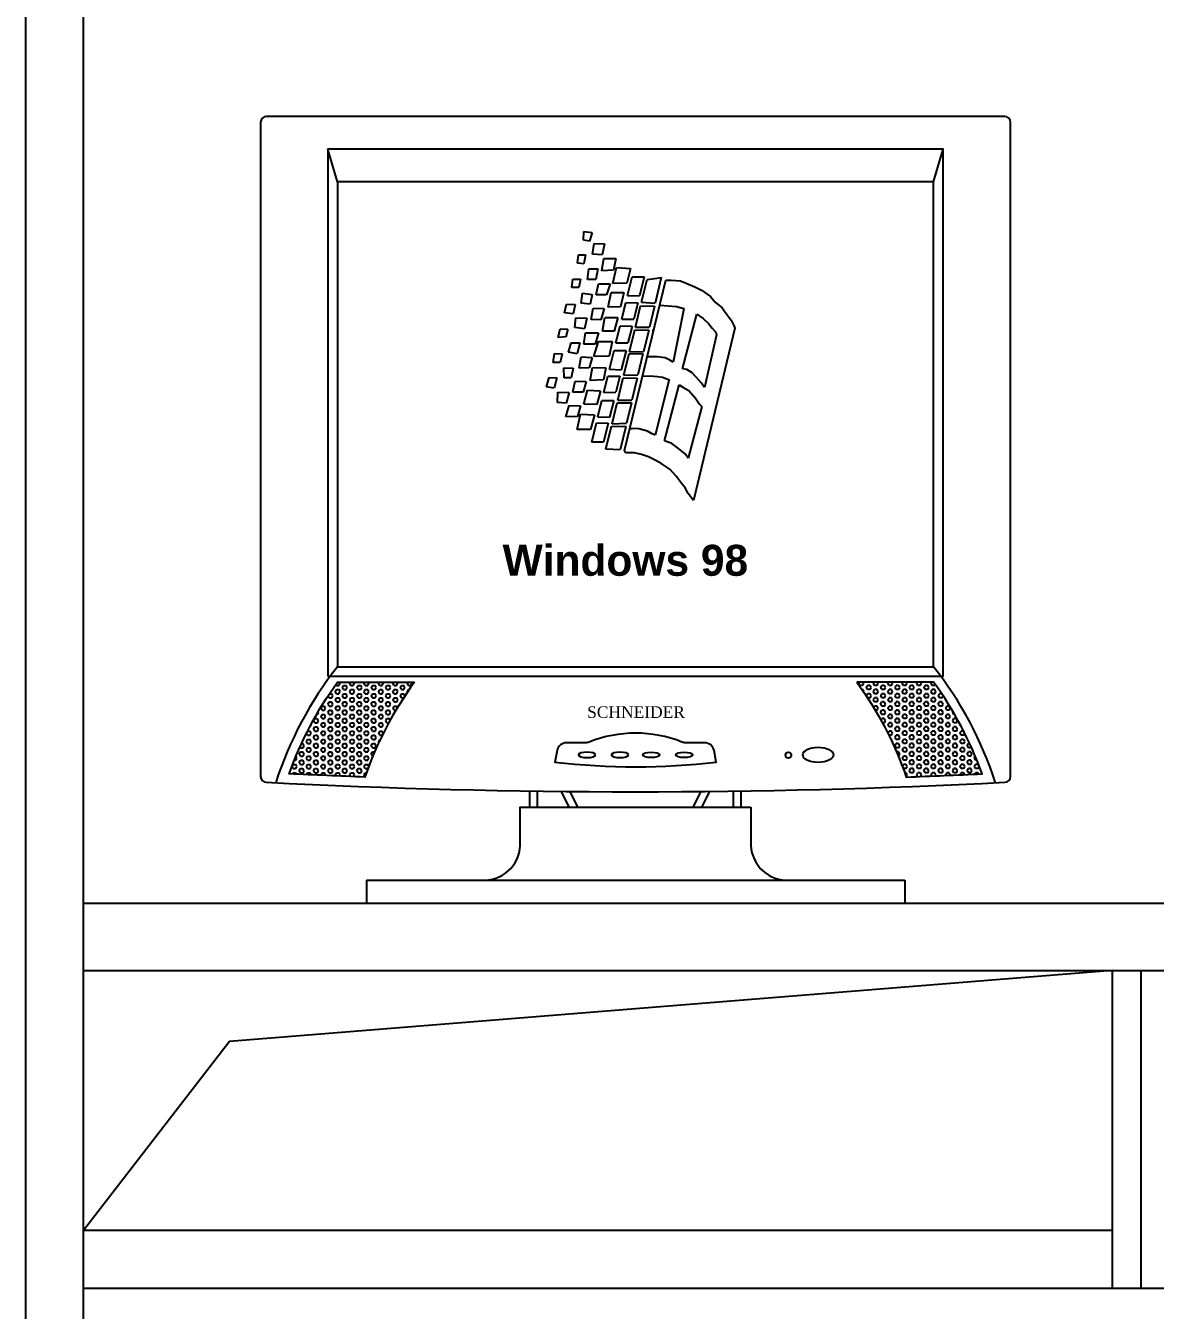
# Model space of a CAD drawing. Extents: x 6164 to 10597, y 5790 to 9750.
# Drawn here: x 7989 to 8576, y 7287 to 7955 of the extents above; entities that cross this region are included whole.
import ezdxf

# ---------------------------------------------------------------- set-up
doc = ezdxf.new("R2010")
doc.units = 0
doc.header["$MEASUREMENT"] = 0
for name, color, linetype in [('3', 3, 'CONTINUOUS'), ('4', 4, 'CONTINUOUS'), ('7', 7, 'CONTINUOUS'), ('TEXT', 3, 'CONTINUOUS')]:
    doc.layers.add(name, color=color, linetype=linetype)
doc.styles.add('STYLE1', font='swisscbo.ttf')
doc.styles.add('STYLE4', font='dutcheb.ttf')

msp = doc.modelspace()

# ---------------------------------------------------------------- hatches: boundary and pattern name
at = {"layer": '3'}
h = msp.add_hatch(dxfattribs=at)
h.set_pattern_fill('HEX,_O', color=256, scale=10)
h.set_pattern_definition([(0, (-50214.4275799672, 10911.50676199654), (0, 2.16506351), [1.25, -2.5]), (120, (-50214.4275799672, 10911.50676199654), (-1.875000000466704, -1.082531755), [1.249999999999994, -2.499999999999988]), (59.99999999999999, (-50213.1775799672, 10911.50676199654), (-1.875000000466704, 1.082531755), [1.25, -2.5])])
edge = h.paths.add_edge_path()
edge.add_arc((8345.788130453799, 7501.416119673089), 191.0951287658466, 144.0373740806594, 160.7939079791481)
edge.add_arc((8306.14651612602, 11315.75119032803), 3754.113041251384, 267.24894135801003, 267.85032113768847, ccw=False)
edge.add_arc((8306.38557815416, 7501.240931902603), 191.6816973957783, 144.0998640100319, 160.2654396807694, ccw=False)
edge.add_line((8151.115688323538, 7613.638149076842), (8191.115688323538, 7613.638149076842))
h = msp.add_hatch(dxfattribs=at)
h.set_pattern_fill('HEX,_O', color=256, scale=10)
h.set_pattern_definition([(180, (66826.7206122192, 10911.50676199654), (0, 2.16506351), [1.25, -2.5]), (60.00000000000001, (66826.7206122192, 10911.50676199654), (1.875000000466704, -1.082531755), [1.25, -2.5]), (120, (66825.4706122192, 10911.50676199654), (1.875000000466704, 1.082531755), [1.249999999999994, -2.499999999999988])])
edge = h.paths.add_edge_path()
edge.add_arc((8266.504901798213, 7501.416119673089), 191.0951287658466, 19.206092020851884, 35.962625919340724, ccw=False)
edge.add_arc((8306.146516125991, 11315.75119032803), 3754.113041251384, 272.1496788623115, 272.75105864199)
edge.add_arc((8305.90745409785, 7501.240931902603), 191.6816973957783, 19.73456031923059, 35.90013598996806)
edge.add_line((8461.177343928473, 7613.638149076842), (8421.177343928473, 7613.638149076842))

# ---------------------------------------------------------------- linework, layer by layer
for p, q in [((8151.146516126006, 7873.638149076631), (8146.146516125991, 7890.638149076631)), ((8461.146516126013, 7873.638149076631), (8466.146516126013, 7890.638149076631)), ((8279.111335959205, 7843.30646855445), (8279.321326997051, 7847.92451004571)), ((8279.321326997051, 7847.92451004571), (8283.521952317395, 7847.294797871635)), ((8283.521952317395, 7847.294797871635), (8282.26170437903, 7842.886616948492)), ((8282.26170437903, 7842.886616948492), (8279.111335959205, 7843.30646855445)), ((8283.731943355226, 7836.169447897157), (8284.572108647473, 7841.627127365469)), ((8284.572108647473, 7841.627127365469), (8290.032881335741, 7841.41726679736)), ((8290.032881335741, 7841.41726679736), (8288.772733967817, 7835.749596291176)), ((8275.96086696894, 7831.341480602916), (8276.380949615064, 7835.749596291176)), ((8276.380949615064, 7835.749596291176), (8280.161492289284, 7835.749596291176)), ((8280.161492289284, 7835.749596291176), (8279.321326997051, 7831.131554799935)), ((8288.772733967817, 7835.749596291176), (8283.731943355226, 7836.169447897157)), ((8288.562642359539, 7827.353151285735), (8289.612798689639, 7833.860394534086)), ((8289.612798689639, 7833.860394534086), (8295.913736670132, 7833.860394534086)), ((8295.913736670132, 7833.860394534086), (8294.653488731776, 7827.772937656826)), ((8279.321326997051, 7831.131554799935), (8275.96086696894, 7831.341480602916)), ((8281.211648619377, 7822.944970362589), (8281.841722303332, 7828.402715065769)), ((8281.841722303332, 7828.402715065769), (8286.462329699374, 7828.402715065769)), ((8286.462329699374, 7828.402715065769), (8285.412173369295, 7822.944970362589)), ((8294.653488731776, 7827.772937656826), (8288.562642359539, 7827.353151285735)), ((8294.256235571105, 7820.89509512732), (8296.148367460992, 7829.215932921566)), ((8296.148367460992, 7829.215932921566), (8303.527822630138, 7828.648585280631)), ((8303.527822630138, 7828.648585280631), (8301.635690740251, 7821.084211007636)), ((8273.020389016543, 7818.746715242423), (8273.44047166266, 7823.154896165566)), ((8273.44047166266, 7823.154896165566), (8277.431105945136, 7823.154896165566)), ((8277.431105945136, 7823.154896165566), (8276.59094065291, 7818.746715242423)), ((8285.412173369295, 7822.944970362589), (8281.211648619377, 7822.944970362589)), ((8285.622264977552, 7814.968311728238), (8286.88241234549, 7820.635916999536)), ((8286.88241234549, 7820.635916999536), (8292.973258717735, 7820.635916999536)), ((8292.973258717735, 7820.635916999536), (8291.083037665834, 7814.968311728238)), ((8301.635690740251, 7821.084211007636), (8294.256235571105, 7820.89509512732)), ((8300.469728283737, 7733.952078055603), (8321.845568863537, 7822.62322378607)), ((8301.971700043992, 7814.632620441522), (8304.336408810363, 7824.299050503205)), ((8304.336408810363, 7824.299050503205), (8310.640565044334, 7824.299050503205)), ((8310.640565044334, 7824.299050503205), (8308.223709797916, 7814.507647209213)), ((8309.241237722817, 7811.066020434764), (8312.12830327369, 7822.980131956067)), ((8312.12830327369, 7822.980131956067), (8316.035765818488, 7823.439581126475)), ((8316.035765818488, 7823.439581126475), (8319.531979284358, 7824.021942655372)), ((8319.531979284358, 7824.021942655369), (8316.31005287289, 7810.552892522612)), ((8320.17303177395, 7824.128722264677), (8320.17303177395, 7824.128722264677)), ((8321.845568863537, 7822.62322378607), (8324.603712643715, 7822.62322378607)), ((8324.603712643715, 7822.62322378607), (8329.430489401631, 7822.163774615643)), ((8329.430489401631, 7822.163774615643), (8332.418537162892, 7821.015184307036)), ((8332.418537162892, 7821.015184307036), (8337.015409939704, 7819.177452860249)), ((8276.59094065291, 7818.746715242423), (8273.020389016543, 7818.746715242423)), ((8277.851088020834, 7810.56019603996), (8278.48116170481, 7815.807949705295)), ((8278.48116170481, 7815.807949705295), (8283.521952317395, 7815.17823753122)), ((8283.521952317395, 7815.17823753122), (8282.471795987301, 7810.140344433998)), ((8291.083037665834, 7814.968311728238), (8285.622264977552, 7814.968311728238)), ((8291.923102387642, 7808.46106847987), (8293.393341363852, 7816.227801311254)), ((8293.393341363852, 7816.227801311254), (8300.11426142005, 7816.227801311254)), ((8300.11426142005, 7816.227801311254), (8298.22404036815, 7808.670929047983)), ((8301.971700043992, 7814.632620441522), (8308.223709797916, 7814.507647209213)), ((8337.015409939704, 7819.177452860249), (8340.463165092733, 7817.339721413444)), ((8340.463165092733, 7817.339721413444), (8345.060138439985, 7814.123642455395)), ((8345.060138439985, 7814.123642455395), (8347.588478809477, 7811.137320700002)), ((8269.239846342323, 7805.522302942742), (8270.290002672402, 7810.140344433998)), ((8270.290002672402, 7810.140344433998), (8274.700619030591, 7809.930418631016)), ((8274.700619030591, 7809.930418631016), (8273.650563270923, 7805.102451336779)), ((8282.471795987301, 7810.140344433998), (8277.851088020834, 7810.56019603996)), ((8283.101869671278, 7802.163685799629), (8284.15202600135, 7808.041216873911)), ((8284.15202600135, 7808.041216873911), (8289.822789727485, 7807.831291070926)), ((8289.822789727485, 7807.831291070926), (8288.142559713422, 7801.953759996652)), ((8298.22404036815, 7808.670929047983), (8291.923102387642, 7808.46106847987)), ((8298.969989280282, 7802.362260735697), (8301.085186778226, 7811.008741423449)), ((8301.085186778226, 7811.008741423453), (8307.299934005569, 7810.76515524593)), ((8307.299934005569, 7810.765155245927), (8305.225810504337, 7802.362260735697)), ((8306.092872718444, 7798.073599199071), (8308.795115067041, 7809.224997091356)), ((8308.795115067041, 7809.224997091356), (8315.949722606674, 7809.046555691706)), ((8309.241237722825, 7811.066020434768), (8316.31005287289, 7810.552892522612)), ((8315.949722606667, 7809.046555691706), (8313.344018010815, 7798.153580076958)), ((8318.696870135092, 7809.561808831701), (8327.361856423886, 7808.840140082784)), ((8331.039414987601, 7806.772651433343), (8325.752930837916, 7779.895690399853)), ((8327.361856423886, 7808.840140082784), (8331.26931896869, 7807.921241741949)), ((8331.26931896869, 7807.921241741949), (8331.039414987601, 7806.772651433343)), ((8347.588478809477, 7811.137320700002), (8351.265936802774, 7808.150998944589)), ((8351.265936802774, 7808.150998944589), (8353.334569780498, 7805.164677189192)), ((8273.650563270923, 7805.102451336779), (8269.239846342323, 7805.522302942742)), ((8274.490627992745, 7797.965430679464), (8275.120701676715, 7803.003323776686)), ((8275.120701676715, 7803.003323776686), (8280.791565973253, 7802.793397973708)), ((8280.791565973253, 7802.793397973708), (8279.531318034904, 7797.335718505392)), ((8288.142559713422, 7801.953759996652), (8283.101869671278, 7802.163685799629)), ((8288.982725005662, 7796.076228922373), (8290.242872373587, 7803.213249579667)), ((8290.242872373587, 7803.213249579667), (8296.963893000226, 7803.213249579667)), ((8296.963893000226, 7803.213249579667), (8295.0735713779, 7796.076228922373)), ((8298.969989280275, 7802.362260735697), (8305.225810504337, 7802.362260735697)), ((8330.579707595833, 7776.449919474033), (8337.934824723241, 7804.934919986552)), ((8337.934824723241, 7804.934919986552), (8341.382579876277, 7802.637739369338)), ((8341.382579876277, 7802.637739369338), (8344.140723656448, 7800.110866784353)), ((8344.140723656448, 7800.110866784353), (8345.979452653082, 7797.583994199367)), ((8353.334569780498, 7805.164677189192), (8355.862910150005, 7801.718906263372)), ((8355.862910150005, 7801.718906263372), (8357.471835735974, 7798.732584507974)), ((8265.879386314213, 7792.717677014132), (8266.929542644306, 7797.335718505392)), ((8269.870020596696, 7793.137463385245), (8265.879386314213, 7792.717677014132)), ((8266.929542644306, 7797.335718505392), (8270.920076356371, 7797.125792702411)), ((8270.920076356371, 7797.125792702411), (8269.870020596696, 7793.137463385245)), ((8279.531318034904, 7797.335718505392), (8274.490627992745, 7797.965430679464)), ((8279.321326997051, 7789.359059871042), (8280.161492289284, 7795.23659094532)), ((8280.161492289284, 7795.23659094532), (8286.88241234549, 7795.23659094532)), ((8286.88241234549, 7795.23659094532), (8285.202182331443, 7789.359059871042)), ((8295.0735713779, 7796.076228922373), (8288.982725005662, 7796.076228922373)), ((8295.955257330992, 7790.03867317306), (8298.126759326791, 7798.915314757733)), ((8298.126759326791, 7798.915314757733), (8304.311411899027, 7798.657758561121)), ((8304.311411899027, 7798.657758561121), (8302.155598211059, 7789.923912677345)), ((8303.054003602381, 7785.533036849693), (8305.781831124339, 7796.790017591846)), ((8305.692600929811, 7796.792246825889), (8312.974854060602, 7796.610314614731)), ((8306.092872718444, 7798.073599199071), (8313.344018010815, 7798.153580076954)), ((8312.974854060602, 7796.610314614731), (8310.280754128995, 7785.347808148957)), ((8314.788259750203, 7796.565010379776), (8314.886547624286, 7796.562554858121)), ((8357.701739717064, 7797.583994199367), (8336.325899137271, 7707.993950128066)), ((8348.27798961191, 7794.138223273547), (8342.072090678703, 7766.801747834767)), ((8345.979452653082, 7797.583994199367), (8347.818282220163, 7795.516505549926)), ((8347.818282220163, 7795.516505549926), (8348.27798961191, 7794.138223273547)), ((8357.471835735974, 7798.732584507974), (8357.701739717064, 7797.583994199367)), ((8271.340159002495, 7785.160804750876), (8272.600406940845, 7789.988772045117)), ((8272.600406940845, 7789.988772045117), (8277.22101433688, 7789.988772045117)), ((8277.22101433688, 7789.988772045117), (8275.75077536067, 7784.32116677382)), ((8285.202182331443, 7789.359059871042), (8279.321326997051, 7789.359059871042)), ((8284.362017039202, 7782.85175138782), (8286.88241234549, 7790.61854945406)), ((8286.88241234549, 7790.61854945406), (8294.023415047814, 7790.61854945406)), ((8294.023415047814, 7790.61854945406), (8292.343185033758, 7783.061677190804)), ((8295.955257330992, 7790.038673173063), (8302.155598211059, 7789.923912677345)), ((8263.359091578335, 7779.703125282564), (8263.989165262312, 7784.531092576801)), ((8266.929542644306, 7779.703125282564), (8263.359091578335, 7779.703125282564)), ((8263.989165262312, 7784.531092576801), (8267.979698974377, 7784.32116677382)), ((8267.979698974377, 7784.32116677382), (8266.929542644306, 7779.703125282564)), ((8275.75077536067, 7784.32116677382), (8271.340159002495, 7785.160804750876)), ((8276.800931690763, 7776.764359745417), (8277.851088020834, 7782.64189081971)), ((8277.851088020834, 7782.64189081971), (8283.521952317395, 7782.431965016711)), ((8283.521952317395, 7782.431965016711), (8282.051713341178, 7776.974220313545)), ((8292.343185033758, 7783.061677190804), (8284.362017039202, 7782.85175138782)), ((8292.575337261143, 7776.222273693349), (8294.986450349817, 7786.078394825034)), ((8294.98645034981, 7786.078394825034), (8301.172478676985, 7785.941001471301)), ((8301.172478676985, 7785.941001471301), (8298.717441244175, 7775.99491072296)), ((8300.049398676398, 7773.133873223198), (8302.77596148257, 7784.38563483727)), ((8302.77596148257, 7784.38563483727), (8310.005103170828, 7784.195467561176)), ((8303.054003602381, 7785.533036849696), (8310.280754128995, 7785.347808148957)), ((8310.00510317082, 7784.195467561176), (8307.403022292347, 7773.317640657087)), ((8314.260547755039, 7782.652320187475), (8312.234097915149, 7782.752972229538)), ((8317.478499497389, 7782.652320187475), (8314.260547755039, 7782.652320187475)), ((8321.615664882447, 7782.192871017067), (8317.478499497389, 7782.652320187475)), ((8323.914201841275, 7781.044280708464), (8321.615664882447, 7782.192871017067)), ((8325.752930837916, 7779.895690399853), (8323.914201841275, 7781.044280708464)), ((8269.029855304478, 7771.726466648195), (8268.819864266625, 7776.974220313545)), ((8268.819864266625, 7776.974220313545), (8273.650563270923, 7776.764359745417)), ((8273.650563270923, 7776.764359745417), (8272.600406940845, 7771.726466648195)), ((8282.051713341178, 7776.974220313545), (8276.800931690763, 7776.764359745417)), ((8282.471795987301, 7770.466977065176), (8283.731943355226, 7777.184146116526)), ((8283.731943355226, 7777.184146116526), (8290.66295501971, 7776.974220313545)), ((8290.66295501971, 7776.974220313545), (8289.402807651786, 7770.676902868157)), ((8292.575337261136, 7776.222273693353), (8298.717441244175, 7775.99491072296)), ((8300.049398676398, 7773.133873223198), (8307.403022292347, 7773.317640657087)), ((8332.87824455466, 7776.220227506261), (8330.579707595833, 7776.449919474033)), ((8335.636388334831, 7774.382430824591), (8332.87824455466, 7776.220227506261)), ((8337.705021312562, 7772.085250207374), (8335.636388334831, 7774.382430824591)), ((8259.788539941968, 7767.108359922086), (8261.258778918163, 7771.936327216326)), ((8263.779073654041, 7766.478647748007), (8259.788539941968, 7767.108359922086)), ((8261.258778918163, 7771.936327216326), (8265.24931263025, 7771.726466648195)), ((8265.24931263025, 7771.726466648195), (8263.779073654041, 7766.478647748007)), ((8272.600406940845, 7771.726466648195), (8269.029855304478, 7771.726466648195)), ((8273.44047166266, 7764.379520187917), (8274.700619030591, 7770.047125459218)), ((8274.700619030591, 7770.047125459218), (8280.37148332713, 7769.837264891101)), ((8280.37148332713, 7769.837264891101), (8278.901244350935, 7764.379520187917)), ((8289.402807651786, 7770.676902868157), (8282.471795987301, 7770.466977065176)), ((8289.631988711983, 7764.190486395824), (8291.70682544868, 7772.67198081489)), ((8291.706825448673, 7772.671980814894), (8297.897227803805, 7772.671980814897)), ((8297.897227803805, 7772.671980814894), (8295.830522085453, 7764.299137961165)), ((8296.93148452929, 7760.267114153134), (8299.713412749166, 7771.747353334385)), ((8299.713412749166, 7771.747353334385), (8306.983944565814, 7771.565713956303)), ((8306.983944565814, 7771.565713956303), (8304.28121076055, 7760.267114153134)), ((8309.805056585792, 7772.676836187244), (8313.800940933688, 7772.774456580441)), ((8313.800940933688, 7772.774456580441), (8317.478499497389, 7772.5446993778)), ((8323.684297860193, 7770.936659898764), (8316.329180732777, 7741.992210215833)), ((8317.478499497389, 7772.5446993778), (8320.236643277567, 7772.085250207374)), ((8320.236643277567, 7772.085250207374), (8323.224590468417, 7770.936659898764)), ((8321.155957490679, 7739.005888460439), (8328.740978599191, 7768.180095346013)), ((8323.224590468417, 7770.936659898764), (8323.684297860193, 7770.936659898764)), ((8328.740978599191, 7768.180095346013), (8330.809611576922, 7767.031505037403)), ((8330.809611576922, 7767.031505037403), (8333.797558767772, 7765.193708355751)), ((8340.463165092733, 7769.09892845198), (8337.705021312562, 7772.085250207374)), ((8342.072090678703, 7766.801747834767), (8340.463165092733, 7769.09892845198)), ((8265.459303668104, 7758.921840719608), (8265.66939527636, 7764.379520187917)), ((8265.66939527636, 7764.379520187917), (8271.550250610751, 7764.169594384939)), ((8271.550250610751, 7764.169594384939), (8270.080011634549, 7758.711914916623)), ((8278.901244350935, 7764.379520187917), (8273.44047166266, 7764.379520187917)), ((8279.321326997051, 7758.082137507683), (8281.211648619377, 7765.429083967958)), ((8281.211648619377, 7765.429083967958), (8287.93256867557, 7765.009232361996)), ((8287.93256867557, 7765.009232361996), (8286.04224705325, 7757.87227693957)), ((8286.518400788293, 7751.46279648605), (8288.607275083057, 7760.001673478071)), ((8288.607275083057, 7760.001673478071), (8294.769759979099, 7760.001673478071)), ((8289.631988711983, 7764.190486395824), (8295.830522085453, 7764.299137961165)), ((8294.769759979099, 7760.001673478071), (8292.633606423107, 7751.347476667708)), ((8296.93148452929, 7760.267114153134), (8304.281210760557, 7760.267114153134)), ((8333.797558767772, 7765.193708355751), (8337.245313920808, 7761.288553494365)), ((8337.245313920808, 7761.288553494365), (8339.313946898532, 7758.072474536335)), ((8270.080011634549, 7758.711914916623), (8265.459303668104, 7758.921840719608)), ((8269.870020596696, 7751.574894259329), (8271.550250610751, 7757.452425333608)), ((8271.550250610751, 7757.452425333608), (8277.431105945136, 7757.242499530623)), ((8277.431105945136, 7757.242499530623), (8275.96086696894, 7751.78482006231)), ((8286.04224705325, 7757.87227693957), (8279.321326997051, 7758.082137507683)), ((8293.930487962956, 7747.88284121705), (8296.59749476661, 7758.888831876744)), ((8296.59749476661, 7758.888831876744), (8303.951512376108, 7758.888831876744)), ((8303.951512376108, 7758.888831876744), (8301.405943759295, 7748.247250742499)), ((8340.692968503412, 7756.923884227728), (8333.567755357093, 7730.046857959356)), ((8339.313946898532, 7758.072474536335), (8340.692968503412, 7756.923884227728)), ((8275.96086696894, 7751.78482006231), (8269.870020596696, 7751.574894259329)), ((8275.75077536067, 7744.857725207983), (8277.431105945136, 7752.834383842348)), ((8277.431105945136, 7752.834383842348), (8284.782099685319, 7752.624458039363)), ((8284.782099685319, 7752.624458039363), (8282.681787025147, 7744.857725207983)), ((8283.333382779092, 7738.443115471202), (8285.770154055826, 7748.404121857215)), ((8285.770154055826, 7748.404121857211), (8291.853485870823, 7748.186975037888)), ((8286.518400788293, 7751.46279648605), (8292.633606423107, 7751.347476667712)), ((8291.853485870823, 7748.186975037888), (8289.448366052238, 7738.443115471202)), ((8290.752563264316, 7734.768435396008), (8293.647734820217, 7746.715998131474)), ((8293.647734820217, 7746.715998131471), (8300.99780756628, 7746.541064398463)), ((8293.930487962956, 7747.88284121705), (8301.405943759295, 7748.247250742499)), ((8300.99780756628, 7746.54106439846), (8298.07177675164, 7734.3089862256)), ((8282.681787025147, 7744.857725207983), (8275.75077536067, 7744.857725207983)), ((8303.242493123274, 7745.454046094941), (8303.917483436773, 7745.43798114166)), ((8307.824845411153, 7745.208289173885), (8303.45777604502, 7745.43798114166)), ((8303.45777604502, 7745.43798114166), (8304.350555707439, 7745.391024178016)), ((8312.421818758397, 7744.059698865278), (8307.824845411153, 7745.208289173885)), ((8314.490451736128, 7742.911108556675), (8312.421818758397, 7744.059698865278)), ((8316.329180732777, 7741.992210215833), (8314.490451736128, 7742.911108556675)), ((8289.448366052238, 7738.443115471202), (8283.333382779092, 7738.443115471198)), ((8298.089359985395, 7734.382491770628), (8290.752563264316, 7734.768435396008)), ((8301.159339656595, 7732.803487746996), (8300.469728283737, 7733.952078055603)), ((8325.063420035483, 7737.627606184064), (8321.155957490679, 7739.005888460439)), ((8327.821563815654, 7735.560117534618), (8325.063420035483, 7737.627606184064)), ((8331.958829771123, 7732.344038576566), (8327.821563815654, 7735.560117534618)), ((8305.526409022743, 7732.803487746996), (8301.159339656595, 7732.803487746996)), ((8309.203967586458, 7731.88465464103), (8305.526409022743, 7732.803487746996)), ((8312.881526150151, 7730.736064332423), (8309.203967586458, 7731.88465464103)), ((8315.63966993033, 7729.357716821172), (8312.881526150151, 7730.736064332423)), ((8319.317228494045, 7727.519985374371), (8315.63966993033, 7729.357716821172)), ((8324.14400525194, 7724.07421444855), (8319.317228494045, 7727.519985374371)), ((8333.567755357093, 7730.046857959356), (8331.958829771123, 7732.344038576566)), ((8327.132053013222, 7720.858135490516), (8324.14400525194, 7724.07421444855)), ((8329.660393382714, 7717.412429799564), (8327.132053013222, 7720.858135490516)), ((8331.958829771123, 7714.655800011924), (8329.660393382714, 7717.412429799564)), ((8333.567755357093, 7711.66947825653), (8331.958829771123, 7714.655800011924)), ((8336.325899137271, 7707.993950128066), (8333.567755357093, 7711.66947825653))]:
    msp.add_line(p, q, dxfattribs=at)
msp.add_lwpolyline([(8146.146516126013, 7616.63814907663), (8466.146516125998, 7616.638149076631), (8466.146516126013, 7890.638149076631), (8146.146516125991, 7890.638149076631)], close=True, dxfattribs=at)
for points in [[(8191.115688323538, 7613.638149076842, 0.07324473282723852), (8165.329089426457, 7564.280121689568, -0.002624020325100579), (8125.961914108411, 7565.964764984655, -0.07065284155831268), (8151.115688323538, 7613.638149076842)], [(8421.177343928473, 7613.638149076842, -0.07324473282723852), (8446.963942825554, 7564.280121689568, 0.002624020325100579), (8486.3311181436, 7565.964764984655, 0.07065284155831268), (8461.177343928473, 7613.638149076842)]]:
    msp.add_lwpolyline(points, format="xyb", close=True, dxfattribs=at)
msp.add_lwpolyline([(8553.97496402204, 7463.638149076631), (8094.98837538837, 7426.831659842821), (8018.940582448304, 7328.638149076631)], dxfattribs=at)
at = {"layer": '4'}
for p, q in [((7988.940582448304, 7098.638149076631), (7988.940582448306, 8798.63814907663)), ((8018.940582448304, 7098.638149076631), (8018.940582448304, 8798.63814907663)), ((8251.146516126006, 7548.638149076631), (8251.146516126006, 7557.040526163193)), ((8276.146516126006, 7548.638149076631), (8272.069285039717, 7556.792611249211)), ((8336.146516126006, 7548.638149076631), (8340.223747212614, 7556.792611249844)), ((8361.146516126006, 7548.638149076631), (8361.146516126006, 7557.040526163212)), ((8166.146516126006, 7510.638149076631), (8446.146516126006, 7510.638149076631)), ((8166.146516126006, 7510.638149076631), (8166.146516126013, 7498.638149076631)), ((8446.146516126006, 7510.638149076631), (8446.146516125998, 7498.638149076631)), ((8018.940582448304, 7498.638149076631), (8650.645233692985, 7498.638149076631)), ((8166.146516126013, 7498.638149076631), (8446.146516125998, 7498.638149076631)), ((8018.940582448302, 7298.638149076631), (8654.24369853629, 7298.638149076631))]:
    msp.add_line(p, q, dxfattribs=at)
msp.add_lwpolyline([(8111.146516126006, 7564.547908127894, 0.4053642552298068), (8114.055607035094, 7561.549285854727, 0.02556673192573032), (8498.23742521691, 7561.549285854715, 0.40536425523051), (8501.14651612602, 7564.547908127892), (8501.146516126006, 7904.638149076631, 0.414213562373095), (8498.146516126006, 7907.638149076631), (8114.146516126006, 7907.638149076631, 0.414213562373095), (8111.146516126006, 7904.638149076631)], format="xyb", close=True, dxfattribs=at)
for points in [[(8226.146516126006, 7510.638149076628, 0.4194427182360527), (8246.146516126006, 7528.638149076631), (8246.146516126006, 7548.638149076631), (8366.146516126006, 7548.638149076631)], [(8366.146516126006, 7548.638149076631), (8366.146516126006, 7528.638149076631, 0.4194427182360526), (8386.146516126006, 7510.638149076628)]]:
    msp.add_lwpolyline(points, format="xyb", dxfattribs=at)
at = {"layer": '7'}
for p, q in [((8255.146516126006, 7548.638149076631), (8255.146516126006, 7556.984124266811)), ((8271.674380171004, 7548.638149076631), (8267.575436128012, 7556.836037162617)), ((8340.618652081008, 7548.638149076631), (8344.71759612432, 7556.836037163252)), ((8357.146516126006, 7548.638149076631), (8357.146516126006, 7556.984124266828)), ((8018.940582448304, 7463.638149076631), (8651.274965040562, 7463.638149076631)), ((8553.97496402204, 7463.638149076631), (8553.974964022042, 7298.638149076631)), ((8568.974993628606, 7463.638149076631), (8568.974993628606, 7298.638149076631)), ((8568.974993628606, 7463.638149076631), (8568.974993628606, 7298.638149076631)), ((8553.986464022042, 7328.638149076631), (8018.940582448304, 7328.638149076631))]:
    msp.add_line(p, q, dxfattribs=at)
msp.add_lwpolyline([(8151.146516126013, 7621.638149076631), (8461.146516126006, 7621.638149076631), (8461.146516126013, 7873.638149076631), (8151.146516126006, 7873.638149076631)], close=True, dxfattribs=at)
msp.add_lwpolyline([(8270.245535639595, 7582.099926265875, 0.3575107650276718), (8265.342632261141, 7578.080506941566), (8264.146516126006, 7572.099926265875, 0.05872937607767001), (8348.146516125998, 7572.099926265875), (8346.950399990841, 7578.080506941567, 0.3575107650276829), (8342.047496612387, 7582.099926265876), (8332.127278239648, 7582.099926265876, -0.09535019942289723), (8330.271509517246, 7582.457069123022, 0.1924500897307574), (8282.02152273478, 7582.457069122984, -0.0953501994228887), (8280.165754012363, 7582.099926265877)], format="xyb", close=True, dxfattribs=at)
msp.add_circle((8385.606546429539, 7575.632175330556), 1.5, dxfattribs=at)
for centre, radius, start, end in [((8302.618166277382, 7502.117796139855), 192.9475979785953, 141.7244104425322, 162.1376086400206), ((8309.674865974688, 7502.117796139855), 192.9475979785497, 17.86239135991555, 38.27558955747864)]:
    msp.add_arc(centre, radius, start, end, dxfattribs=at)
for centre, major_axis, ratio in [((8401.07555964384, 7575.789789410939), (-7.954513776785461, 0), 0.494995209482222), ((8314.279097556158, 7575.789789410939), (-4.466919195343507, 0), 0.3170752862242102), ((8331.390593481818, 7575.789789410939), (-4.466919195343507, 0), 0.3170752862242102)]:
    msp.add_ellipse(centre, major_axis=major_axis, ratio=ratio, dxfattribs=at)
at = {"layer": '7', "extrusion": (0, 0, -1)}
for centre in [(8280.902438770208, 7575.789789410939), (8298.013934695868, 7575.789789410939)]:
    msp.add_ellipse(centre, major_axis=(4.466919195343507, 0), ratio=0.3170752862242102, dxfattribs=at)

# ---------------------------------------------------------------- texts
at = {"layer": '3', "style": 'STYLE1', "width": 1.2}
msp.add_text('Windows 98', height=16.07598631362145, dxfattribs=at).set_placement((8236.99459002298, 7668.914691043654))
at = {"layer": 'TEXT', "color": 3, "style": 'STYLE4'}
msp.add_text('SCHNEIDER', height=6, dxfattribs=at).set_placement((8280.960605451277, 7595.032349876521))

doc.saveas('drawing.dxf')
